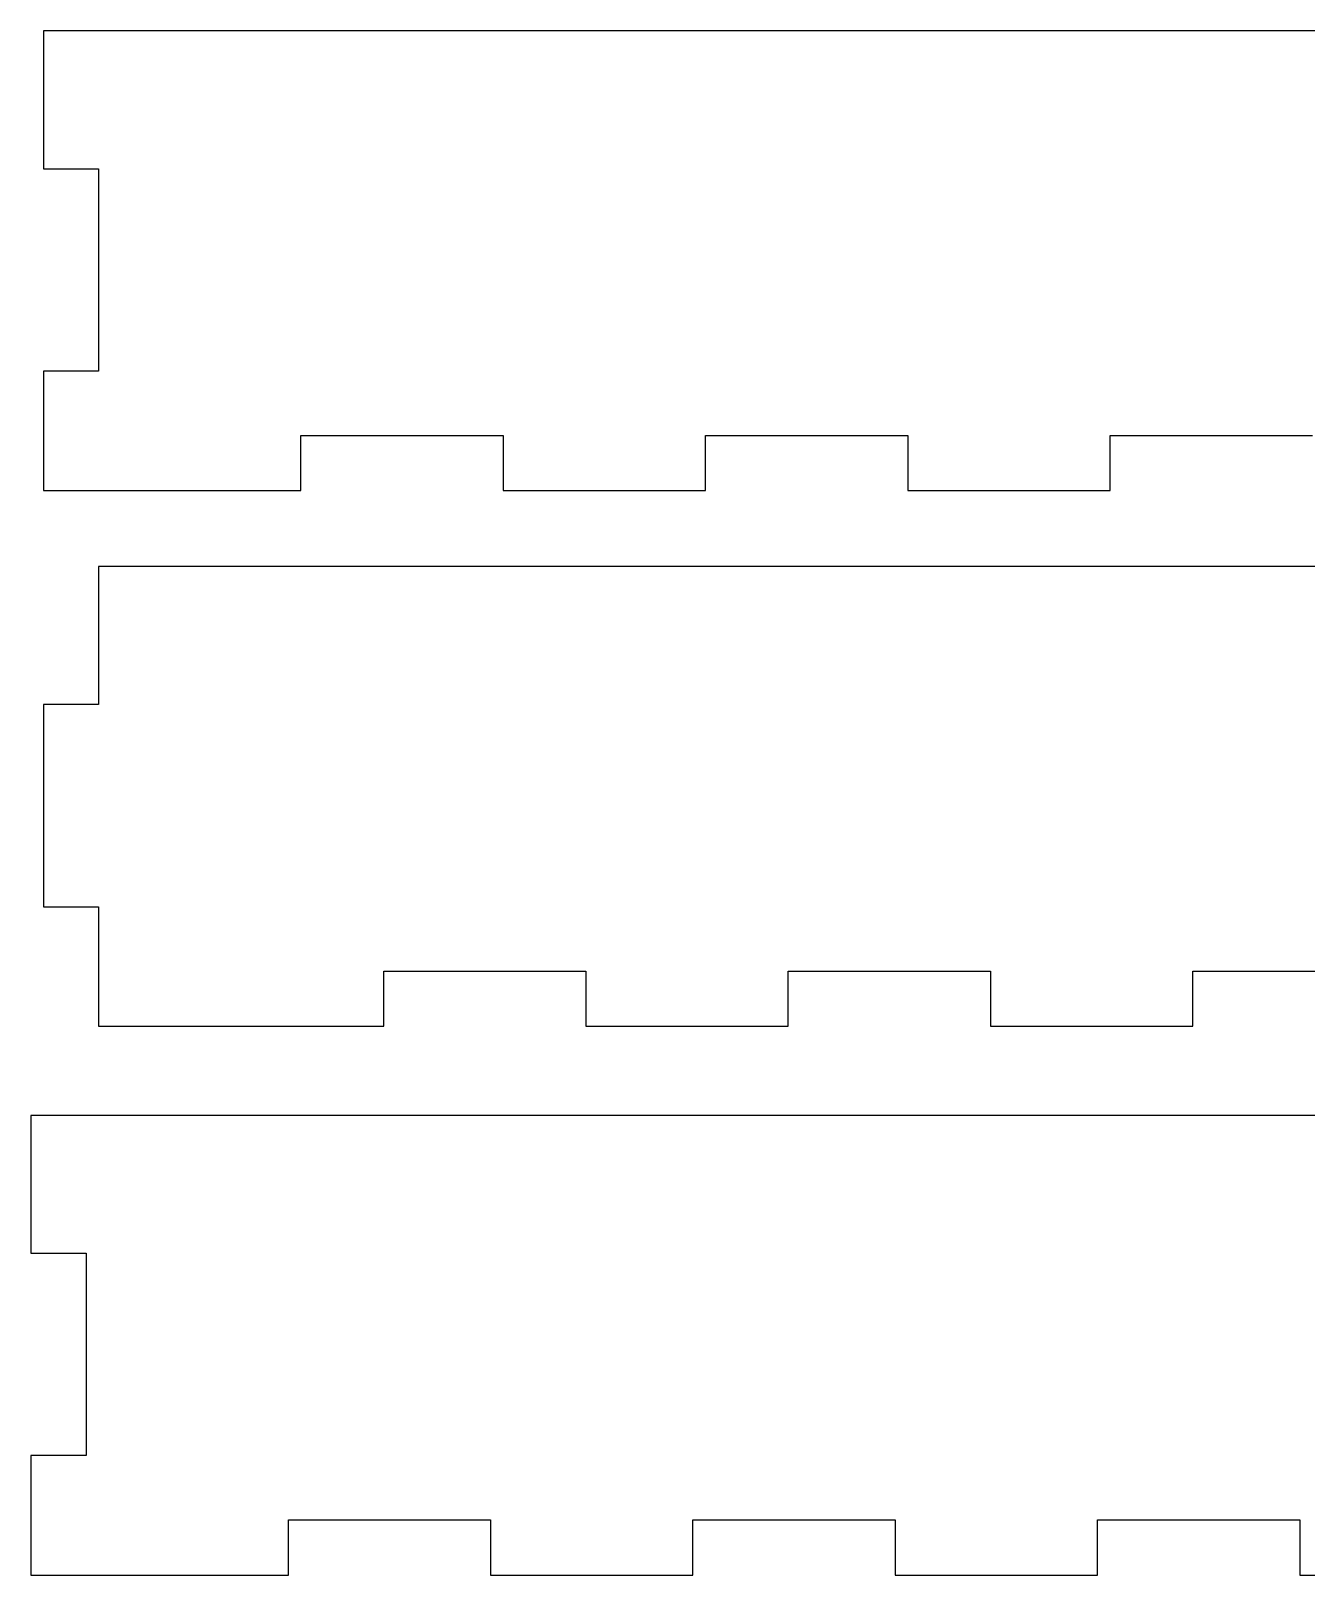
# Model space of a CAD drawing. Extents: x -49 to 228, y 26 to 250.
# Drawn here: x -49.1 to 20.2, y 166 to 250 of the extents above; entities that cross this region are included whole.
import ezdxf

# ---------------------------------------------------------------- set-up
doc = ezdxf.new("R2010")
doc.units = 0
doc.layers.add('Ebene_1', color=7, linetype='CONTINUOUS')

msp = doc.modelspace()

# ---------------------------------------------------------------- linework, layer by layer
at = {"layer": 'Ebene_1', "color": 1}
for p, q in [((210.568, 250.015562), (-48.432, 250.015562)), ((-48.432, 250.015562), (-48.432, 242.515577)), ((-48.432, 242.515577), (-45.431874, 242.515577)), ((-45.431874, 242.515577), (-45.431874, 231.515551)), ((-45.431874, 231.515551), (-48.432, 231.515551)), ((-48.432, 231.515551), (-48.432, 225.016008)), ((-34.431875, 228.015563), (-23.431876, 228.015563)), ((-34.431875, 225.016008), (-34.431875, 228.015563)), ((-23.431876, 228.015563), (-23.431876, 225.016008)), ((-12.431877, 228.015563), (-1.431877, 228.015563)), ((-12.431877, 225.016008), (-12.431877, 228.015563)), ((-1.431877, 228.015563), (-1.431877, 225.016008)), ((9.568122, 228.015563), (20.568132, 228.015563)), ((9.568122, 225.016008), (9.568122, 228.015563)), ((-48.432, 225.016008), (-34.431875, 225.016008)), ((-23.431876, 225.016008), (-12.431877, 225.016008)), ((-1.431877, 225.016008), (9.568122, 225.016008)), ((-45.431871, 220.890345), (-45.431871, 213.390333)), ((84.568131, 220.890345), (-45.431871, 220.890345)), ((-45.431871, 213.390333), (-48.432, 213.390333)), ((-48.432, 213.390333), (-48.432, 202.390334)), ((-48.432, 202.390334), (-45.431871, 202.390334)), ((-45.431871, 202.390334), (-45.431871, 195.890008)), ((-29.931871, 195.890008), (-29.931868, 198.89032)), ((-29.931868, 198.89032), (-18.931866, 198.89032)), ((-18.931866, 198.89032), (-18.931869, 195.890008)), ((-7.93187, 195.890008), (-7.931867, 198.89032)), ((-7.931867, 198.89032), (3.068132, 198.89032)), ((3.068132, 198.89032), (3.068132, 195.890008)), ((14.068134, 195.890008), (14.068134, 198.89032)), ((14.068134, 198.89032), (25.068133, 198.89032)), ((-45.431871, 195.890008), (-29.931871, 195.890008)), ((-18.931869, 195.890008), (-7.93187, 195.890008)), ((3.068132, 195.890008), (14.068134, 195.890008)), ((209.885063, 191.045861), (-49.114938, 191.045861)), ((-49.114938, 191.045861), (-49.114938, 183.545876)), ((-49.114938, 183.545876), (-46.114811, 183.545876)), ((-46.114811, 183.545876), (-46.114811, 172.54585)), ((-46.114811, 172.54585), (-49.114938, 172.54585)), ((-49.114938, 172.54585), (-49.114938, 166.046307)), ((-35.114812, 169.045862), (-24.114816, 169.045862)), ((-35.114812, 166.046307), (-35.114812, 169.045862)), ((-24.114816, 169.045862), (-24.114813, 166.046307)), ((-13.114814, 169.045862), (-2.114815, 169.045862)), ((-13.114814, 166.046307), (-13.114814, 169.045862)), ((-2.114815, 169.045862), (-2.114815, 166.046307)), ((8.885184, 169.045862), (19.885194, 169.045862)), ((8.885184, 166.046307), (8.885184, 169.045862)), ((19.885194, 169.045862), (19.885194, 166.046307)), ((-49.114938, 166.046307), (-35.114812, 166.046307)), ((-24.114813, 166.046307), (-13.114814, 166.046307)), ((-2.114815, 166.046307), (8.885184, 166.046307)), ((19.885194, 166.046307), (30.885193, 166.046307))]:
    msp.add_line(p, q, dxfattribs=at)

doc.saveas('drawing.dxf')
